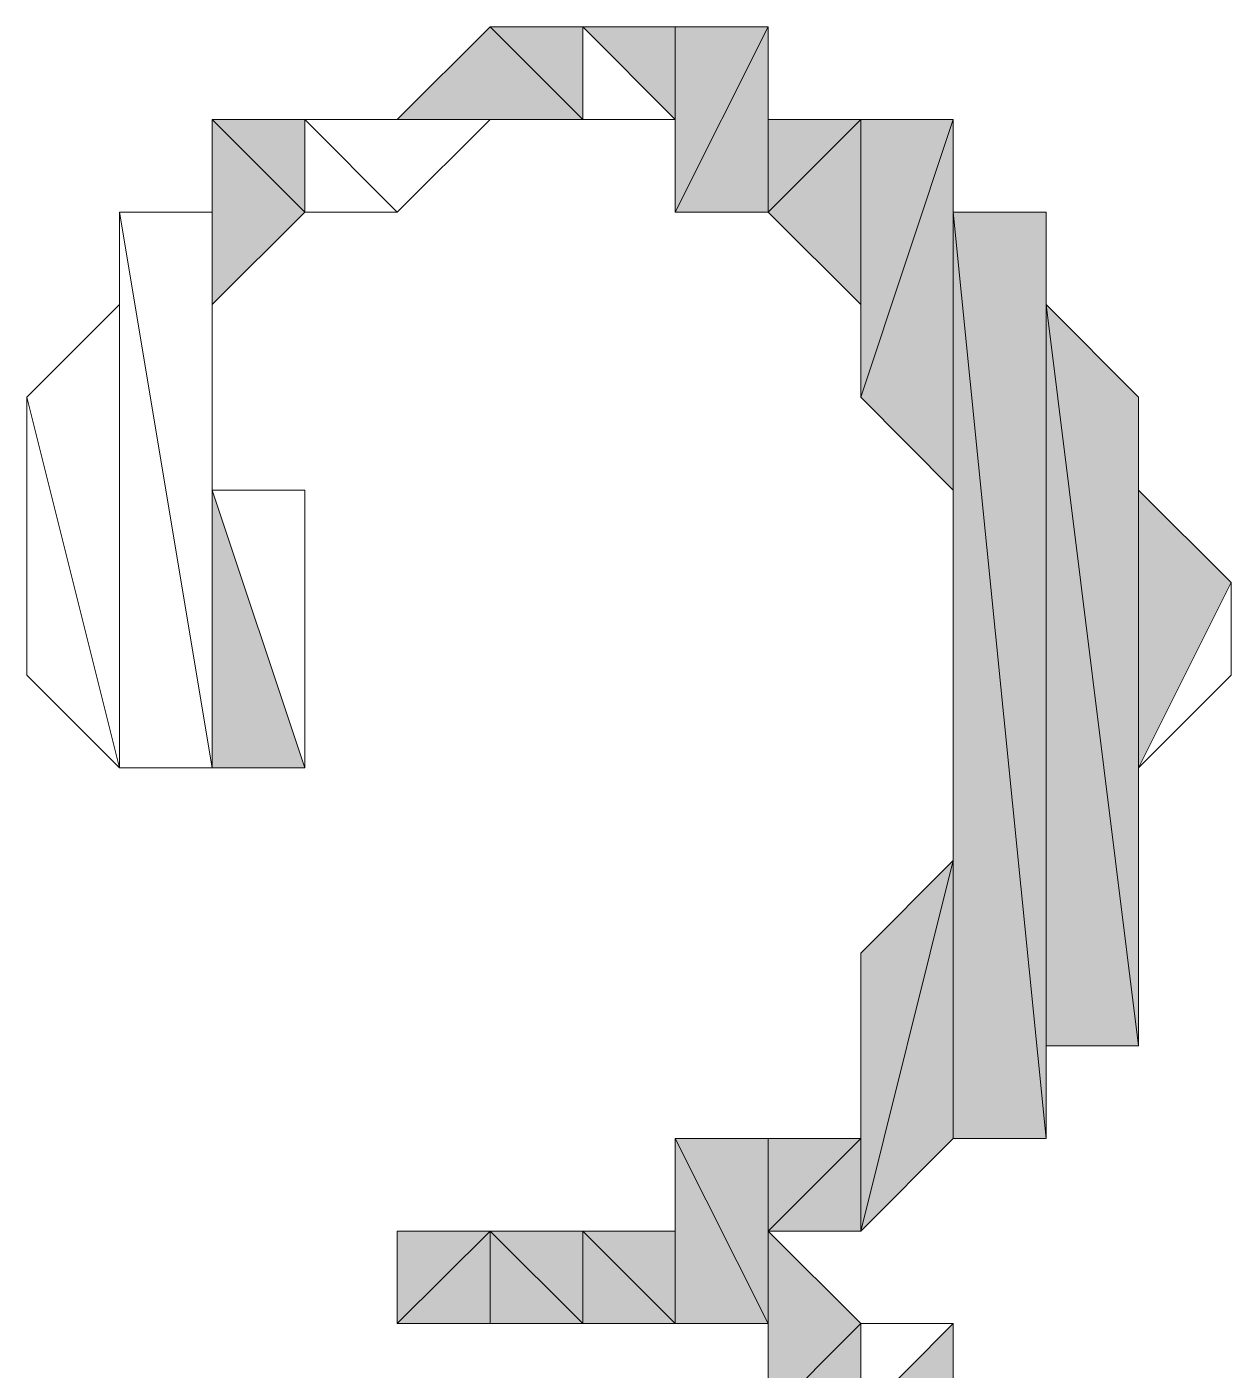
# Model space of a CAD drawing. Header units: inches. Extents: x -244 to 17, y 0 to 370.
# Drawn here: x -40.058 to -39.232, y 25.443 to 26.363 of the extents above; entities that cross this region are included whole.
import ezdxf

# ---------------------------------------------------------------- set-up
doc = ezdxf.new("R2010")
doc.units = ezdxf.units.IN
doc.header["$MEASUREMENT"] = 0
doc.layers.add('图层 1', color=7, linetype='Continuous')

# ---------------------------------------------------------------- blocks, each defined once
blk = doc.blocks.new('block 2')
at = {"layer": '图层 1', "true_color": 0xffffff}
h = blk.add_hatch(color=7, dxfattribs=at)
h.dxf.hatch_style = 2
h.paths.add_polyline_path([(46.16448, 60.57894), (45.97397, 60.57894), (45.97397, 60.51555)])
h = blk.add_hatch(color=7, dxfattribs=at)
h.dxf.hatch_style = 2
h.paths.add_polyline_path([(46.41856, 60.57894), (46.355, 60.51555), (46.41856, 60.51555)])
h.paths.add_polyline_path([(46.29161, 60.57894), (46.41856, 60.57894), (46.355, 60.51555)])
h = blk.add_hatch(color=7, dxfattribs=at)
h.dxf.hatch_style = 2
h.paths.add_polyline_path([(45.6565, 60.38843), (45.59311, 60.45216), (45.6565, 60.45216)])
h.paths.add_polyline_path([(45.59311, 60.38843), (45.6565, 60.38843), (45.59311, 60.45216)])
h = blk.add_hatch(color=7, dxfattribs=at)
h.dxf.hatch_style = 2
h.paths.add_polyline_path([(46.41856, 60.45216), (46.48195, 60.38843), (46.41856, 60.32504)])
h = blk.add_hatch(color=7, dxfattribs=at)
h.dxf.hatch_style = 2
h.paths.add_polyline_path([(45.6565, 60.38843), (45.59311, 60.32504), (45.6565, 60.32504)])
h = blk.add_hatch(color=7, dxfattribs=at)
h.dxf.hatch_style = 2
h.paths.add_polyline_path([(45.59311, 60.38843), (45.6565, 60.38843), (45.59311, 60.32504)])
h = blk.add_hatch(color=7, dxfattribs=at)
h.dxf.hatch_style = 2
h.paths.add_polyline_path([(46.48195, 60.38843), (46.41856, 60.32504), (46.48195, 60.32504)])
h = blk.add_hatch(color=7, dxfattribs=at)
h.dxf.hatch_style = 2
h.paths.add_polyline_path([(45.59311, 60.26165), (45.6565, 60.32504), (45.59311, 60.32504)])
h.paths.add_polyline_path([(45.6565, 60.26165), (45.59311, 60.26165), (45.6565, 60.32504)])
h = blk.add_hatch(color=7, dxfattribs=at)
h.dxf.hatch_style = 2
h.paths.add_polyline_path([(46.48195, 60.32504), (46.41856, 60.26165), (46.48195, 60.26165)])
h = blk.add_hatch(color=7, dxfattribs=at)
h.dxf.hatch_style = 2
h.paths.add_polyline_path([(45.72006, 60.26165), (45.59311, 60.19792), (45.72006, 60.19792)])
h = blk.add_hatch(color=7, dxfattribs=at)
h.dxf.hatch_style = 2
h.paths.add_polyline_path([(45.59311, 60.26165), (45.72006, 60.26165), (45.59311, 60.19792)])
h = blk.add_hatch(color=7, dxfattribs=at)
h.dxf.hatch_style = 2
h.paths.add_polyline_path([(46.355, 60.26165), (46.48195, 60.19792), (46.355, 60.19792)])
h = blk.add_hatch(color=7, dxfattribs=at)
h.dxf.hatch_style = 2
h.paths.add_polyline_path([(46.48195, 60.26165), (46.355, 60.26165), (46.48195, 60.19792)])
h = blk.add_hatch(color=7, dxfattribs=at)
h.dxf.hatch_style = 2
h.paths.add_polyline_path([(45.59311, 60.13453), (45.52955, 60.19792), (45.6565, 60.19792)])
h.paths.add_polyline_path([(45.52955, 60.13453), (45.59311, 60.13453), (45.52955, 60.19792)])
h = blk.add_hatch(color=7, dxfattribs=at)
h.dxf.hatch_style = 2
h.paths.add_polyline_path([(45.6565, 60.19792), (45.72006, 60.13453), (45.6565, 60.13453)])
h.paths.add_polyline_path([(45.72006, 60.19792), (45.6565, 60.19792), (45.72006, 60.13453)])
h = blk.add_hatch(color=7, dxfattribs=at)
h.dxf.hatch_style = 2
h.paths.add_polyline_path([(46.41856, 60.13453), (46.355, 60.19792), (46.41856, 60.19792)])
h.paths.add_polyline_path([(46.29161, 60.13453), (46.41856, 60.13453), (46.355, 60.19792)])
h = blk.add_hatch(color=7, dxfattribs=at)
h.dxf.hatch_style = 2
h.paths.add_polyline_path([(45.52955, 60.13453), (45.59311, 60.07114), (45.46599, 60.07114)])
h = blk.add_hatch(color=7, dxfattribs=at)
h.dxf.hatch_style = 2
h.paths.add_polyline_path([(45.6565, 60.13453), (45.91058, 60.07114), (45.72006, 60.07114)])
h.paths.add_polyline_path([(45.84702, 60.13453), (45.6565, 60.13453), (45.91058, 60.07114)])
h = blk.add_hatch(color=7, dxfattribs=at)
h.dxf.hatch_style = 2
h.paths.add_polyline_path([(46.22804, 60.13453), (46.16448, 60.07114), (46.41856, 60.07114)])
h = blk.add_hatch(color=7, dxfattribs=at)
h.dxf.hatch_style = 2
h.paths.add_polyline_path([(46.41856, 60.13453), (46.22804, 60.13453), (46.41856, 60.07114)])
h = blk.add_hatch(color=7, dxfattribs=at)
h.dxf.hatch_style = 2
h.paths.add_polyline_path([(46.355, 60.07114), (45.72006, 60.0074), (46.355, 60.0074)])
h = blk.add_hatch(color=7, dxfattribs=at)
h.dxf.hatch_style = 2
h.paths.add_polyline_path([(45.72006, 60.07114), (46.355, 60.07114), (45.72006, 60.0074)])
h = blk.add_hatch(color=7, dxfattribs=at)
h.dxf.hatch_style = 2
h.paths.add_polyline_path([(46.29161, 60.0074), (45.78345, 59.94401), (46.22804, 59.94401)])
h.paths.add_polyline_path([(45.78345, 60.0074), (46.29161, 60.0074), (45.78345, 59.94401)])
h = blk.add_hatch(color=7, dxfattribs=at)
h.dxf.hatch_style = 2
h.paths.add_polyline_path([(46.16448, 59.94401), (45.97397, 59.94401), (46.10109, 59.88062)])
at = {"layer": '图层 1', "lineweight": 0}
for points in [[(46.22804, 60.70607), (45.97397, 60.64268), (46.29161, 60.64268), (46.22804, 60.70607)], [(46.03753, 60.70607), (46.22804, 60.70607), (45.97397, 60.64268), (46.03753, 60.70607)], [(46.16448, 60.70607), (46.03753, 60.70607), (46.22804, 60.70607), (46.16448, 60.70607)], [(46.10109, 60.70607), (46.16448, 60.70607), (46.03753, 60.70607), (46.10109, 60.70607)], [(46.355, 60.64268), (46.355, 60.57894), (45.97397, 60.57894), (46.355, 60.64268)], [(45.97397, 60.64268), (46.355, 60.64268), (45.97397, 60.57894), (45.97397, 60.64268)], [(46.29161, 60.64268), (45.97397, 60.64268), (46.355, 60.64268), (46.29161, 60.64268)], [(46.16448, 60.51555), (45.97397, 60.51555), (46.16448, 60.57894), (46.16448, 60.51555)], [(46.16448, 60.57894), (45.97397, 60.57894), (45.97397, 60.51555), (46.16448, 60.57894)], [(46.22804, 60.57894), (46.16448, 60.57894), (45.97397, 60.57894), (46.22804, 60.57894)], [(45.97397, 60.57894), (46.22804, 60.57894), (46.355, 60.57894), (45.97397, 60.57894)], [(46.22804, 60.57894), (46.29161, 60.57894), (46.41856, 60.57894), (46.22804, 60.57894)], [(46.355, 60.57894), (46.22804, 60.57894), (46.41856, 60.57894), (46.355, 60.57894)], [(46.29161, 60.57894), (46.41856, 60.57894), (46.355, 60.51555), (46.29161, 60.57894)], [(46.41856, 60.57894), (46.355, 60.51555), (46.41856, 60.51555), (46.41856, 60.57894)], [(46.03753, 60.51555), (46.16448, 60.51555), (45.97397, 60.51555), (46.03753, 60.51555)], [(46.10109, 60.51555), (46.03753, 60.51555), (46.16448, 60.51555), (46.10109, 60.51555)], [(46.41856, 60.51555), (46.355, 60.45216), (46.41856, 60.38843), (46.41856, 60.51555)], [(46.355, 60.51555), (46.41856, 60.51555), (46.355, 60.45216), (46.355, 60.51555)], [(46.41856, 60.51555), (46.41856, 60.38843), (46.41856, 60.32504), (46.41856, 60.51555)], [(46.41856, 60.51555), (46.41856, 60.45216), (46.41856, 60.32504), (46.41856, 60.51555)], [(45.6565, 60.38843), (45.59311, 60.45216), (45.6565, 60.45216), (45.6565, 60.38843)], [(45.59311, 60.38843), (45.6565, 60.38843), (45.59311, 60.45216), (45.59311, 60.38843)], [(46.41856, 60.45216), (46.48195, 60.38843), (46.41856, 60.32504), (46.41856, 60.45216)], [(45.6565, 60.38843), (45.59311, 60.32504), (45.6565, 60.32504), (45.6565, 60.38843)], [(45.59311, 60.38843), (45.6565, 60.38843), (45.59311, 60.32504), (45.59311, 60.38843)], [(46.48195, 60.38843), (46.41856, 60.32504), (46.48195, 60.32504), (46.48195, 60.38843)], [(45.59311, 60.26165), (45.6565, 60.32504), (45.59311, 60.32504), (45.59311, 60.26165)], [(45.6565, 60.26165), (45.59311, 60.26165), (45.6565, 60.32504), (45.6565, 60.26165)], [(46.48195, 60.32504), (46.41856, 60.26165), (46.48195, 60.26165), (46.48195, 60.32504)], [(46.41856, 60.32504), (46.48195, 60.32504), (46.41856, 60.26165), (46.41856, 60.32504)], [(45.72006, 60.26165), (45.59311, 60.19792), (45.72006, 60.19792), (45.72006, 60.26165)], [(45.59311, 60.26165), (45.72006, 60.26165), (45.59311, 60.19792), (45.59311, 60.26165)], [(45.6565, 60.26165), (45.59311, 60.26165), (45.72006, 60.26165), (45.6565, 60.26165)], [(46.355, 60.26165), (46.48195, 60.19792), (46.355, 60.19792), (46.355, 60.26165)], [(46.48195, 60.26165), (46.355, 60.26165), (46.48195, 60.19792), (46.48195, 60.26165)], [(46.41856, 60.26165), (46.48195, 60.26165), (46.355, 60.26165), (46.41856, 60.26165)], [(45.59311, 60.13453), (45.52955, 60.19792), (45.6565, 60.19792), (45.59311, 60.13453)], [(45.52955, 60.13453), (45.59311, 60.13453), (45.52955, 60.19792), (45.52955, 60.13453)], [(45.6565, 60.19792), (45.59311, 60.19792), (45.52955, 60.19792), (45.6565, 60.19792)], [(45.72006, 60.19792), (45.6565, 60.19792), (45.59311, 60.19792), (45.72006, 60.19792)], [(45.6565, 60.19792), (45.72006, 60.13453), (45.6565, 60.13453), (45.6565, 60.19792)], [(45.72006, 60.19792), (45.6565, 60.19792), (45.72006, 60.13453), (45.72006, 60.19792)], [(46.29161, 60.13453), (46.41856, 60.13453), (46.355, 60.19792), (46.29161, 60.13453)], [(46.41856, 60.13453), (46.355, 60.19792), (46.41856, 60.19792), (46.41856, 60.13453)], [(46.48195, 60.19792), (46.355, 60.19792), (46.41856, 60.19792), (46.48195, 60.19792)], [(45.52955, 60.13453), (45.59311, 60.07114), (45.46599, 60.07114), (45.52955, 60.13453)], [(45.59311, 60.13453), (45.52955, 60.13453), (45.59311, 60.07114), (45.59311, 60.13453)], [(45.6565, 60.13453), (45.91058, 60.07114), (45.72006, 60.07114), (45.6565, 60.13453)], [(45.84702, 60.13453), (45.6565, 60.13453), (45.91058, 60.07114), (45.84702, 60.13453)], [(45.78345, 60.13453), (45.84702, 60.13453), (45.6565, 60.13453), (45.78345, 60.13453)], [(45.72006, 60.13453), (45.78345, 60.13453), (45.6565, 60.13453), (45.72006, 60.13453)], [(46.22804, 60.13453), (46.16448, 60.07114), (46.41856, 60.07114), (46.22804, 60.13453)], [(46.41856, 60.13453), (46.22804, 60.13453), (46.41856, 60.07114), (46.41856, 60.13453)], [(46.29161, 60.13453), (46.41856, 60.13453), (46.22804, 60.13453), (46.29161, 60.13453)], [(45.59311, 60.07114), (45.46599, 60.07114), (45.52955, 60.07114), (45.59311, 60.07114)], [(46.355, 60.07114), (45.72006, 60.0074), (46.355, 60.0074), (46.355, 60.07114)], [(45.72006, 60.07114), (46.355, 60.07114), (45.72006, 60.0074), (45.72006, 60.07114)], [(46.03753, 60.07114), (45.72006, 60.07114), (46.355, 60.07114), (46.03753, 60.07114)], [(45.97397, 60.07114), (46.03753, 60.07114), (45.72006, 60.07114), (45.97397, 60.07114)], [(45.91058, 60.07114), (45.97397, 60.07114), (45.72006, 60.07114), (45.91058, 60.07114)], [(46.10109, 60.07114), (46.03753, 60.07114), (46.355, 60.07114), (46.10109, 60.07114)], [(46.16448, 60.07114), (46.10109, 60.07114), (46.355, 60.07114), (46.16448, 60.07114)], [(46.41856, 60.07114), (46.16448, 60.07114), (46.355, 60.07114), (46.41856, 60.07114)], [(45.72006, 60.0074), (46.355, 60.0074), (45.78345, 60.0074), (45.72006, 60.0074)], [(46.29161, 60.0074), (45.78345, 59.94401), (46.22804, 59.94401), (46.29161, 60.0074)], [(45.78345, 60.0074), (46.29161, 60.0074), (45.78345, 59.94401), (45.78345, 60.0074)], [(46.355, 60.0074), (45.78345, 60.0074), (46.29161, 60.0074), (46.355, 60.0074)], [(45.78345, 59.94401), (45.84702, 59.94401), (46.22804, 59.94401), (45.78345, 59.94401)], [(45.84702, 59.94401), (46.22804, 59.94401), (45.91058, 59.94401), (45.84702, 59.94401)], [(45.91058, 59.94401), (46.16448, 59.94401), (45.97397, 59.94401), (45.91058, 59.94401)], [(46.22804, 59.94401), (45.91058, 59.94401), (46.16448, 59.94401), (46.22804, 59.94401)], [(46.03753, 59.88062), (46.10109, 59.88062), (45.97397, 59.94401), (46.03753, 59.88062)], [(46.16448, 59.94401), (45.97397, 59.94401), (46.10109, 59.88062), (46.16448, 59.94401)]]:
    blk.add_lwpolyline(points, dxfattribs=at)
at = {"layer": '图层 1', "color": 7, "lineweight": 13, "true_color": 0xffffff}
for points in [[(46.22804, 60.70607), (45.97397, 60.64268), (46.29161, 60.64268), (46.22804, 60.70607)], [(46.03753, 60.70607), (46.22804, 60.70607), (45.97397, 60.64268), (46.03753, 60.70607)], [(46.16448, 60.70607), (46.03753, 60.70607), (46.22804, 60.70607), (46.16448, 60.70607)], [(46.10109, 60.70607), (46.16448, 60.70607), (46.03753, 60.70607), (46.10109, 60.70607)], [(46.355, 60.64268), (46.355, 60.57894), (45.97397, 60.57894), (46.355, 60.64268)], [(45.97397, 60.64268), (46.355, 60.64268), (45.97397, 60.57894), (45.97397, 60.64268)], [(46.29161, 60.64268), (45.97397, 60.64268), (46.355, 60.64268), (46.29161, 60.64268)], [(46.16448, 60.51555), (45.97397, 60.51555), (46.16448, 60.57894), (46.16448, 60.51555)], [(46.16448, 60.57894), (45.97397, 60.57894), (45.97397, 60.51555), (46.16448, 60.57894)], [(46.22804, 60.57894), (46.16448, 60.57894), (45.97397, 60.57894), (46.22804, 60.57894)], [(45.97397, 60.57894), (46.22804, 60.57894), (46.355, 60.57894), (45.97397, 60.57894)], [(46.22804, 60.57894), (46.29161, 60.57894), (46.41856, 60.57894), (46.22804, 60.57894)], [(46.355, 60.57894), (46.22804, 60.57894), (46.41856, 60.57894), (46.355, 60.57894)], [(46.29161, 60.57894), (46.41856, 60.57894), (46.355, 60.51555), (46.29161, 60.57894)], [(46.41856, 60.57894), (46.355, 60.51555), (46.41856, 60.51555), (46.41856, 60.57894)], [(46.03753, 60.51555), (46.16448, 60.51555), (45.97397, 60.51555), (46.03753, 60.51555)], [(46.10109, 60.51555), (46.03753, 60.51555), (46.16448, 60.51555), (46.10109, 60.51555)], [(46.41856, 60.51555), (46.355, 60.45216), (46.41856, 60.38843), (46.41856, 60.51555)], [(46.355, 60.51555), (46.41856, 60.51555), (46.355, 60.45216), (46.355, 60.51555)], [(46.41856, 60.51555), (46.41856, 60.38843), (46.41856, 60.32504), (46.41856, 60.51555)], [(46.41856, 60.51555), (46.41856, 60.45216), (46.41856, 60.32504), (46.41856, 60.51555)], [(45.6565, 60.38843), (45.59311, 60.45216), (45.6565, 60.45216), (45.6565, 60.38843)], [(45.59311, 60.38843), (45.6565, 60.38843), (45.59311, 60.45216), (45.59311, 60.38843)], [(46.41856, 60.45216), (46.48195, 60.38843), (46.41856, 60.32504), (46.41856, 60.45216)], [(45.6565, 60.38843), (45.59311, 60.32504), (45.6565, 60.32504), (45.6565, 60.38843)], [(45.59311, 60.38843), (45.6565, 60.38843), (45.59311, 60.32504), (45.59311, 60.38843)], [(46.48195, 60.38843), (46.41856, 60.32504), (46.48195, 60.32504), (46.48195, 60.38843)], [(45.59311, 60.26165), (45.6565, 60.32504), (45.59311, 60.32504), (45.59311, 60.26165)], [(45.6565, 60.26165), (45.59311, 60.26165), (45.6565, 60.32504), (45.6565, 60.26165)], [(46.48195, 60.32504), (46.41856, 60.26165), (46.48195, 60.26165), (46.48195, 60.32504)], [(46.41856, 60.32504), (46.48195, 60.32504), (46.41856, 60.26165), (46.41856, 60.32504)], [(45.72006, 60.26165), (45.59311, 60.19792), (45.72006, 60.19792), (45.72006, 60.26165)], [(45.59311, 60.26165), (45.72006, 60.26165), (45.59311, 60.19792), (45.59311, 60.26165)], [(45.6565, 60.26165), (45.59311, 60.26165), (45.72006, 60.26165), (45.6565, 60.26165)], [(46.355, 60.26165), (46.48195, 60.19792), (46.355, 60.19792), (46.355, 60.26165)], [(46.48195, 60.26165), (46.355, 60.26165), (46.48195, 60.19792), (46.48195, 60.26165)], [(46.41856, 60.26165), (46.48195, 60.26165), (46.355, 60.26165), (46.41856, 60.26165)], [(45.59311, 60.13453), (45.52955, 60.19792), (45.6565, 60.19792), (45.59311, 60.13453)], [(45.52955, 60.13453), (45.59311, 60.13453), (45.52955, 60.19792), (45.52955, 60.13453)], [(45.6565, 60.19792), (45.59311, 60.19792), (45.52955, 60.19792), (45.6565, 60.19792)], [(45.72006, 60.19792), (45.6565, 60.19792), (45.59311, 60.19792), (45.72006, 60.19792)], [(45.6565, 60.19792), (45.72006, 60.13453), (45.6565, 60.13453), (45.6565, 60.19792)], [(45.72006, 60.19792), (45.6565, 60.19792), (45.72006, 60.13453), (45.72006, 60.19792)], [(46.29161, 60.13453), (46.41856, 60.13453), (46.355, 60.19792), (46.29161, 60.13453)], [(46.41856, 60.13453), (46.355, 60.19792), (46.41856, 60.19792), (46.41856, 60.13453)], [(46.48195, 60.19792), (46.355, 60.19792), (46.41856, 60.19792), (46.48195, 60.19792)], [(45.52955, 60.13453), (45.59311, 60.07114), (45.46599, 60.07114), (45.52955, 60.13453)], [(45.59311, 60.13453), (45.52955, 60.13453), (45.59311, 60.07114), (45.59311, 60.13453)], [(45.6565, 60.13453), (45.91058, 60.07114), (45.72006, 60.07114), (45.6565, 60.13453)], [(45.84702, 60.13453), (45.6565, 60.13453), (45.91058, 60.07114), (45.84702, 60.13453)], [(45.78345, 60.13453), (45.84702, 60.13453), (45.6565, 60.13453), (45.78345, 60.13453)], [(45.72006, 60.13453), (45.78345, 60.13453), (45.6565, 60.13453), (45.72006, 60.13453)], [(46.22804, 60.13453), (46.16448, 60.07114), (46.41856, 60.07114), (46.22804, 60.13453)], [(46.41856, 60.13453), (46.22804, 60.13453), (46.41856, 60.07114), (46.41856, 60.13453)], [(46.29161, 60.13453), (46.41856, 60.13453), (46.22804, 60.13453), (46.29161, 60.13453)], [(45.59311, 60.07114), (45.46599, 60.07114), (45.52955, 60.07114), (45.59311, 60.07114)], [(46.355, 60.07114), (45.72006, 60.0074), (46.355, 60.0074), (46.355, 60.07114)], [(45.72006, 60.07114), (46.355, 60.07114), (45.72006, 60.0074), (45.72006, 60.07114)], [(46.03753, 60.07114), (45.72006, 60.07114), (46.355, 60.07114), (46.03753, 60.07114)], [(45.97397, 60.07114), (46.03753, 60.07114), (45.72006, 60.07114), (45.97397, 60.07114)], [(45.91058, 60.07114), (45.97397, 60.07114), (45.72006, 60.07114), (45.91058, 60.07114)], [(46.10109, 60.07114), (46.03753, 60.07114), (46.355, 60.07114), (46.10109, 60.07114)], [(46.16448, 60.07114), (46.10109, 60.07114), (46.355, 60.07114), (46.16448, 60.07114)], [(46.41856, 60.07114), (46.16448, 60.07114), (46.355, 60.07114), (46.41856, 60.07114)], [(45.72006, 60.0074), (46.355, 60.0074), (45.78345, 60.0074), (45.72006, 60.0074)], [(46.29161, 60.0074), (45.78345, 59.94401), (46.22804, 59.94401), (46.29161, 60.0074)], [(45.78345, 60.0074), (46.29161, 60.0074), (45.78345, 59.94401), (45.78345, 60.0074)], [(46.355, 60.0074), (45.78345, 60.0074), (46.29161, 60.0074), (46.355, 60.0074)], [(45.78345, 59.94401), (45.84702, 59.94401), (46.22804, 59.94401), (45.78345, 59.94401)], [(45.84702, 59.94401), (46.22804, 59.94401), (45.91058, 59.94401), (45.84702, 59.94401)], [(45.91058, 59.94401), (46.16448, 59.94401), (45.97397, 59.94401), (45.91058, 59.94401)], [(46.22804, 59.94401), (45.91058, 59.94401), (46.16448, 59.94401), (46.22804, 59.94401)], [(46.03753, 59.88062), (46.10109, 59.88062), (45.97397, 59.94401), (46.03753, 59.88062)], [(46.16448, 59.94401), (45.97397, 59.94401), (46.10109, 59.88062), (46.16448, 59.94401)]]:
    blk.add_lwpolyline(points, dxfattribs=at)
at = {"layer": '图层 1', "lineweight": 0}
for points, knots in [([(46.22804, 60.70607), (46.22804, 60.70607), (46.22804, 60.70607), (46.22804, 60.70607), (46.22804, 60.70607), (45.97397, 60.64268), (45.97397, 60.64268), (45.97397, 60.64268), (46.22804, 60.70607), (46.22804, 60.70607)], [0, 0, 0, 0, 1, 1, 1, 2, 2, 2, 3, 3, 3, 3]), ([(46.10109, 60.70607), (46.10109, 60.70607), (46.10109, 60.70607), (46.10109, 60.70607), (46.10109, 60.70607), (46.16448, 60.70607), (46.16448, 60.70607), (46.16448, 60.70607), (46.10109, 60.70607), (46.10109, 60.70607)], [0, 0, 0, 0, 1, 1, 1, 2, 2, 2, 3, 3, 3, 3]), ([(45.97397, 60.64268), (45.97397, 60.64268), (46.29161, 60.64268), (46.29161, 60.64268), (46.29161, 60.64268), (45.97397, 60.64268), (45.97397, 60.64268)], [0, 0, 0, 0, 1, 1, 1, 2, 2, 2, 2]), ([(46.16448, 60.57894), (46.16448, 60.57894), (46.16448, 60.57894), (46.16448, 60.57894), (46.16448, 60.57894), (45.97397, 60.51555), (45.97397, 60.51555), (45.97397, 60.51555), (46.16448, 60.57894), (46.16448, 60.57894)], [0, 0, 0, 0, 1, 1, 1, 2, 2, 2, 3, 3, 3, 3]), ([(46.355, 60.57894), (46.355, 60.57894), (45.97397, 60.57894), (45.97397, 60.57894), (45.97397, 60.57894), (46.355, 60.57894), (46.355, 60.57894)], [0, 0, 0, 0, 1, 1, 1, 2, 2, 2, 2]), ([(46.22804, 60.57894), (46.22804, 60.57894), (46.355, 60.57894), (46.355, 60.57894), (46.355, 60.57894), (46.22804, 60.57894), (46.22804, 60.57894)], [0, 0, 0, 0, 1, 1, 1, 2, 2, 2, 2]), ([(46.10109, 60.51555), (46.10109, 60.51555), (46.10109, 60.51555), (46.10109, 60.51555), (46.10109, 60.51555), (46.03753, 60.51555), (46.03753, 60.51555), (46.03753, 60.51555), (46.10109, 60.51555), (46.10109, 60.51555)], [0, 0, 0, 0, 1, 1, 1, 2, 2, 2, 3, 3, 3, 3]), ([(46.355, 60.51555), (46.355, 60.51555), (46.355, 60.51555), (46.355, 60.51555), (46.355, 60.51555), (46.41856, 60.51555), (46.41856, 60.51555), (46.41856, 60.51555), (46.355, 60.51555), (46.355, 60.51555)], [0, 0, 0, 0, 1, 1, 1, 2, 2, 2, 3, 3, 3, 3]), ([(46.355, 60.51555), (46.355, 60.51555), (46.41856, 60.51555), (46.41856, 60.51555), (46.41856, 60.51555), (46.355, 60.51555), (46.355, 60.51555)], [0, 0, 0, 0, 1, 1, 1, 2, 2, 2, 2]), ([(46.41856, 60.45216), (46.41856, 60.45216), (46.41856, 60.32504), (46.41856, 60.32504), (46.41856, 60.32504), (46.41856, 60.45216), (46.41856, 60.45216)], [0, 0, 0, 0, 1, 1, 1, 2, 2, 2, 2]), ([(46.48195, 60.32504), (46.48195, 60.32504), (46.41856, 60.26165), (46.41856, 60.26165), (46.41856, 60.26165), (46.48195, 60.32504), (46.48195, 60.32504)], [0, 0, 0, 0, 1, 1, 1, 2, 2, 2, 2]), ([(46.41856, 60.32504), (46.41856, 60.32504), (46.41856, 60.32504), (46.41856, 60.32504), (46.41856, 60.32504), (46.48195, 60.32504), (46.48195, 60.32504), (46.48195, 60.32504), (46.41856, 60.32504), (46.41856, 60.32504)], [0, 0, 0, 0, 1, 1, 1, 2, 2, 2, 3, 3, 3, 3]), ([(46.355, 60.19792), (46.355, 60.19792), (46.41856, 60.19792), (46.41856, 60.19792), (46.41856, 60.19792), (46.355, 60.19792), (46.355, 60.19792)], [0, 0, 0, 0, 1, 1, 1, 2, 2, 2, 2]), ([(45.52955, 60.13453), (45.52955, 60.13453), (45.59311, 60.13453), (45.59311, 60.13453), (45.59311, 60.13453), (45.52955, 60.13453), (45.52955, 60.13453)], [0, 0, 0, 0, 1, 1, 1, 2, 2, 2, 2]), ([(45.78345, 60.13453), (45.78345, 60.13453), (45.6565, 60.13453), (45.6565, 60.13453), (45.6565, 60.13453), (45.78345, 60.13453), (45.78345, 60.13453)], [0, 0, 0, 0, 1, 1, 1, 2, 2, 2, 2]), ([(45.78345, 60.13453), (45.78345, 60.13453), (45.78345, 60.13453), (45.78345, 60.13453), (45.78345, 60.13453), (45.6565, 60.13453), (45.6565, 60.13453), (45.6565, 60.13453), (45.78345, 60.13453), (45.78345, 60.13453)], [0, 0, 0, 0, 1, 1, 1, 2, 2, 2, 3, 3, 3, 3]), ([(46.29161, 60.13453), (46.29161, 60.13453), (46.29161, 60.13453), (46.29161, 60.13453), (46.29161, 60.13453), (46.41856, 60.13453), (46.41856, 60.13453), (46.41856, 60.13453), (46.29161, 60.13453), (46.29161, 60.13453)], [0, 0, 0, 0, 1, 1, 1, 2, 2, 2, 3, 3, 3, 3]), ([(45.91058, 60.07114), (45.91058, 60.07114), (45.91058, 60.07114), (45.91058, 60.07114), (45.91058, 60.07114), (45.72006, 60.07114), (45.72006, 60.07114), (45.72006, 60.07114), (45.91058, 60.07114), (45.91058, 60.07114)], [0, 0, 0, 0, 1, 1, 1, 2, 2, 2, 3, 3, 3, 3]), ([(46.16448, 60.07114), (46.16448, 60.07114), (46.41856, 60.07114), (46.41856, 60.07114), (46.41856, 60.07114), (46.16448, 60.07114), (46.16448, 60.07114)], [0, 0, 0, 0, 1, 1, 1, 2, 2, 2, 2]), ([(46.355, 60.0074), (46.355, 60.0074), (46.355, 60.0074), (46.355, 60.0074), (46.355, 60.0074), (45.78345, 60.0074), (45.78345, 60.0074), (45.78345, 60.0074), (46.355, 60.0074), (46.355, 60.0074)], [0, 0, 0, 0, 1, 1, 1, 2, 2, 2, 3, 3, 3, 3]), ([(45.78345, 59.94401), (45.78345, 59.94401), (45.78345, 59.94401), (45.78345, 59.94401), (45.78345, 59.94401), (46.22804, 59.94401), (46.22804, 59.94401), (46.22804, 59.94401), (45.78345, 59.94401), (45.78345, 59.94401)], [0, 0, 0, 0, 1, 1, 1, 2, 2, 2, 3, 3, 3, 3]), ([(45.84702, 59.94401), (45.84702, 59.94401), (46.22804, 59.94401), (46.22804, 59.94401), (46.22804, 59.94401), (45.84702, 59.94401), (45.84702, 59.94401)], [0, 0, 0, 0, 1, 1, 1, 2, 2, 2, 2]), ([(46.03753, 59.88062), (46.03753, 59.88062), (46.03753, 59.88062), (46.03753, 59.88062), (46.03753, 59.88062), (46.10109, 59.88062), (46.10109, 59.88062), (46.10109, 59.88062), (46.03753, 59.88062), (46.03753, 59.88062)], [0, 0, 0, 0, 1, 1, 1, 2, 2, 2, 3, 3, 3, 3])]:
    blk.add_open_spline(points, degree=3, knots=knots, dxfattribs=at)
at = {"layer": '图层 1', "color": 7, "lineweight": 13, "true_color": 0xffffff}
for points, knots in [([(46.22804, 60.70607), (46.22804, 60.70607), (46.22804, 60.70607), (46.22804, 60.70607), (46.22804, 60.70607), (45.97397, 60.64268), (45.97397, 60.64268), (45.97397, 60.64268), (46.22804, 60.70607), (46.22804, 60.70607)], [0, 0, 0, 0, 1, 1, 1, 2, 2, 2, 3, 3, 3, 3]), ([(46.10109, 60.70607), (46.10109, 60.70607), (46.10109, 60.70607), (46.10109, 60.70607), (46.10109, 60.70607), (46.16448, 60.70607), (46.16448, 60.70607), (46.16448, 60.70607), (46.10109, 60.70607), (46.10109, 60.70607)], [0, 0, 0, 0, 1, 1, 1, 2, 2, 2, 3, 3, 3, 3]), ([(45.97397, 60.64268), (45.97397, 60.64268), (46.29161, 60.64268), (46.29161, 60.64268), (46.29161, 60.64268), (45.97397, 60.64268), (45.97397, 60.64268)], [0, 0, 0, 0, 1, 1, 1, 2, 2, 2, 2]), ([(46.16448, 60.57894), (46.16448, 60.57894), (46.16448, 60.57894), (46.16448, 60.57894), (46.16448, 60.57894), (45.97397, 60.51555), (45.97397, 60.51555), (45.97397, 60.51555), (46.16448, 60.57894), (46.16448, 60.57894)], [0, 0, 0, 0, 1, 1, 1, 2, 2, 2, 3, 3, 3, 3]), ([(46.355, 60.57894), (46.355, 60.57894), (45.97397, 60.57894), (45.97397, 60.57894), (45.97397, 60.57894), (46.355, 60.57894), (46.355, 60.57894)], [0, 0, 0, 0, 1, 1, 1, 2, 2, 2, 2]), ([(46.22804, 60.57894), (46.22804, 60.57894), (46.355, 60.57894), (46.355, 60.57894), (46.355, 60.57894), (46.22804, 60.57894), (46.22804, 60.57894)], [0, 0, 0, 0, 1, 1, 1, 2, 2, 2, 2]), ([(46.10109, 60.51555), (46.10109, 60.51555), (46.10109, 60.51555), (46.10109, 60.51555), (46.10109, 60.51555), (46.03753, 60.51555), (46.03753, 60.51555), (46.03753, 60.51555), (46.10109, 60.51555), (46.10109, 60.51555)], [0, 0, 0, 0, 1, 1, 1, 2, 2, 2, 3, 3, 3, 3]), ([(46.355, 60.51555), (46.355, 60.51555), (46.355, 60.51555), (46.355, 60.51555), (46.355, 60.51555), (46.41856, 60.51555), (46.41856, 60.51555), (46.41856, 60.51555), (46.355, 60.51555), (46.355, 60.51555)], [0, 0, 0, 0, 1, 1, 1, 2, 2, 2, 3, 3, 3, 3]), ([(46.355, 60.51555), (46.355, 60.51555), (46.41856, 60.51555), (46.41856, 60.51555), (46.41856, 60.51555), (46.355, 60.51555), (46.355, 60.51555)], [0, 0, 0, 0, 1, 1, 1, 2, 2, 2, 2]), ([(46.41856, 60.45216), (46.41856, 60.45216), (46.41856, 60.32504), (46.41856, 60.32504), (46.41856, 60.32504), (46.41856, 60.45216), (46.41856, 60.45216)], [0, 0, 0, 0, 1, 1, 1, 2, 2, 2, 2]), ([(46.48195, 60.32504), (46.48195, 60.32504), (46.41856, 60.26165), (46.41856, 60.26165), (46.41856, 60.26165), (46.48195, 60.32504), (46.48195, 60.32504)], [0, 0, 0, 0, 1, 1, 1, 2, 2, 2, 2]), ([(46.41856, 60.32504), (46.41856, 60.32504), (46.41856, 60.32504), (46.41856, 60.32504), (46.41856, 60.32504), (46.48195, 60.32504), (46.48195, 60.32504), (46.48195, 60.32504), (46.41856, 60.32504), (46.41856, 60.32504)], [0, 0, 0, 0, 1, 1, 1, 2, 2, 2, 3, 3, 3, 3]), ([(46.355, 60.19792), (46.355, 60.19792), (46.41856, 60.19792), (46.41856, 60.19792), (46.41856, 60.19792), (46.355, 60.19792), (46.355, 60.19792)], [0, 0, 0, 0, 1, 1, 1, 2, 2, 2, 2]), ([(45.52955, 60.13453), (45.52955, 60.13453), (45.59311, 60.13453), (45.59311, 60.13453), (45.59311, 60.13453), (45.52955, 60.13453), (45.52955, 60.13453)], [0, 0, 0, 0, 1, 1, 1, 2, 2, 2, 2]), ([(45.78345, 60.13453), (45.78345, 60.13453), (45.6565, 60.13453), (45.6565, 60.13453), (45.6565, 60.13453), (45.78345, 60.13453), (45.78345, 60.13453)], [0, 0, 0, 0, 1, 1, 1, 2, 2, 2, 2]), ([(45.78345, 60.13453), (45.78345, 60.13453), (45.78345, 60.13453), (45.78345, 60.13453), (45.78345, 60.13453), (45.6565, 60.13453), (45.6565, 60.13453), (45.6565, 60.13453), (45.78345, 60.13453), (45.78345, 60.13453)], [0, 0, 0, 0, 1, 1, 1, 2, 2, 2, 3, 3, 3, 3]), ([(46.29161, 60.13453), (46.29161, 60.13453), (46.29161, 60.13453), (46.29161, 60.13453), (46.29161, 60.13453), (46.41856, 60.13453), (46.41856, 60.13453), (46.41856, 60.13453), (46.29161, 60.13453), (46.29161, 60.13453)], [0, 0, 0, 0, 1, 1, 1, 2, 2, 2, 3, 3, 3, 3]), ([(45.91058, 60.07114), (45.91058, 60.07114), (45.91058, 60.07114), (45.91058, 60.07114), (45.91058, 60.07114), (45.72006, 60.07114), (45.72006, 60.07114), (45.72006, 60.07114), (45.91058, 60.07114), (45.91058, 60.07114)], [0, 0, 0, 0, 1, 1, 1, 2, 2, 2, 3, 3, 3, 3]), ([(46.16448, 60.07114), (46.16448, 60.07114), (46.41856, 60.07114), (46.41856, 60.07114), (46.41856, 60.07114), (46.16448, 60.07114), (46.16448, 60.07114)], [0, 0, 0, 0, 1, 1, 1, 2, 2, 2, 2]), ([(46.355, 60.0074), (46.355, 60.0074), (46.355, 60.0074), (46.355, 60.0074), (46.355, 60.0074), (45.78345, 60.0074), (45.78345, 60.0074), (45.78345, 60.0074), (46.355, 60.0074), (46.355, 60.0074)], [0, 0, 0, 0, 1, 1, 1, 2, 2, 2, 3, 3, 3, 3]), ([(45.78345, 59.94401), (45.78345, 59.94401), (45.78345, 59.94401), (45.78345, 59.94401), (45.78345, 59.94401), (46.22804, 59.94401), (46.22804, 59.94401), (46.22804, 59.94401), (45.78345, 59.94401), (45.78345, 59.94401)], [0, 0, 0, 0, 1, 1, 1, 2, 2, 2, 3, 3, 3, 3]), ([(45.84702, 59.94401), (45.84702, 59.94401), (46.22804, 59.94401), (46.22804, 59.94401), (46.22804, 59.94401), (45.84702, 59.94401), (45.84702, 59.94401)], [0, 0, 0, 0, 1, 1, 1, 2, 2, 2, 2]), ([(46.03753, 59.88062), (46.03753, 59.88062), (46.03753, 59.88062), (46.03753, 59.88062), (46.03753, 59.88062), (46.10109, 59.88062), (46.10109, 59.88062), (46.10109, 59.88062), (46.03753, 59.88062), (46.03753, 59.88062)], [0, 0, 0, 0, 1, 1, 1, 2, 2, 2, 3, 3, 3, 3])]:
    blk.add_open_spline(points, degree=3, knots=knots, dxfattribs=at)

msp = doc.modelspace()

# ---------------------------------------------------------------- block references
at = {"layer": '图层 1', "rotation": 90}
msp.add_blockref('block 2', (20.64816, -20.11871), dxfattribs=at)

doc.saveas('drawing.dxf')
